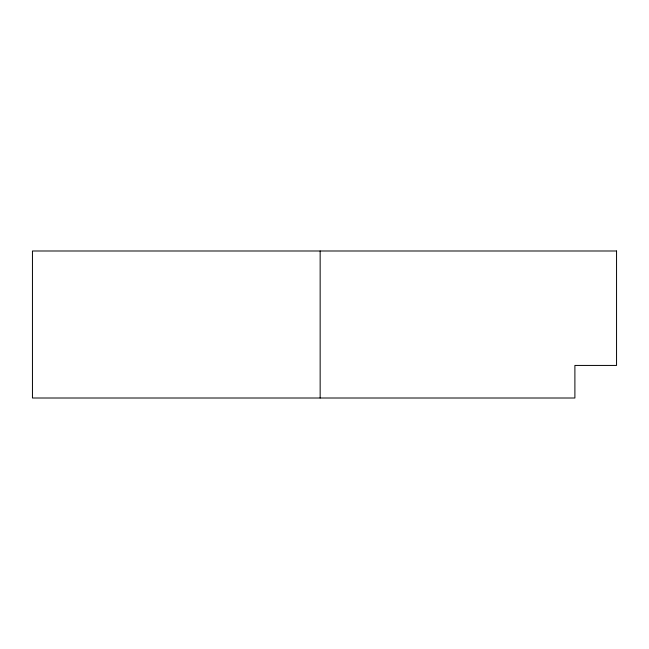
<?xml version="1.0" encoding="UTF-8"?>
<svg xmlns="http://www.w3.org/2000/svg" width="649" height="649" viewBox="0 0 649 649"><rect width="100%" height="100%" fill="white"/><g stroke="black" fill="none" stroke-linecap="round" stroke-linejoin="round"><path stroke-width="0.97" d="M320.152 250.993L320.152 398.007M616.55 250.993L32.45 250.993L32.45 398.007L574.892 398.007L574.892 365.436L616.55 365.436L616.55 250.993"/></g></svg>
